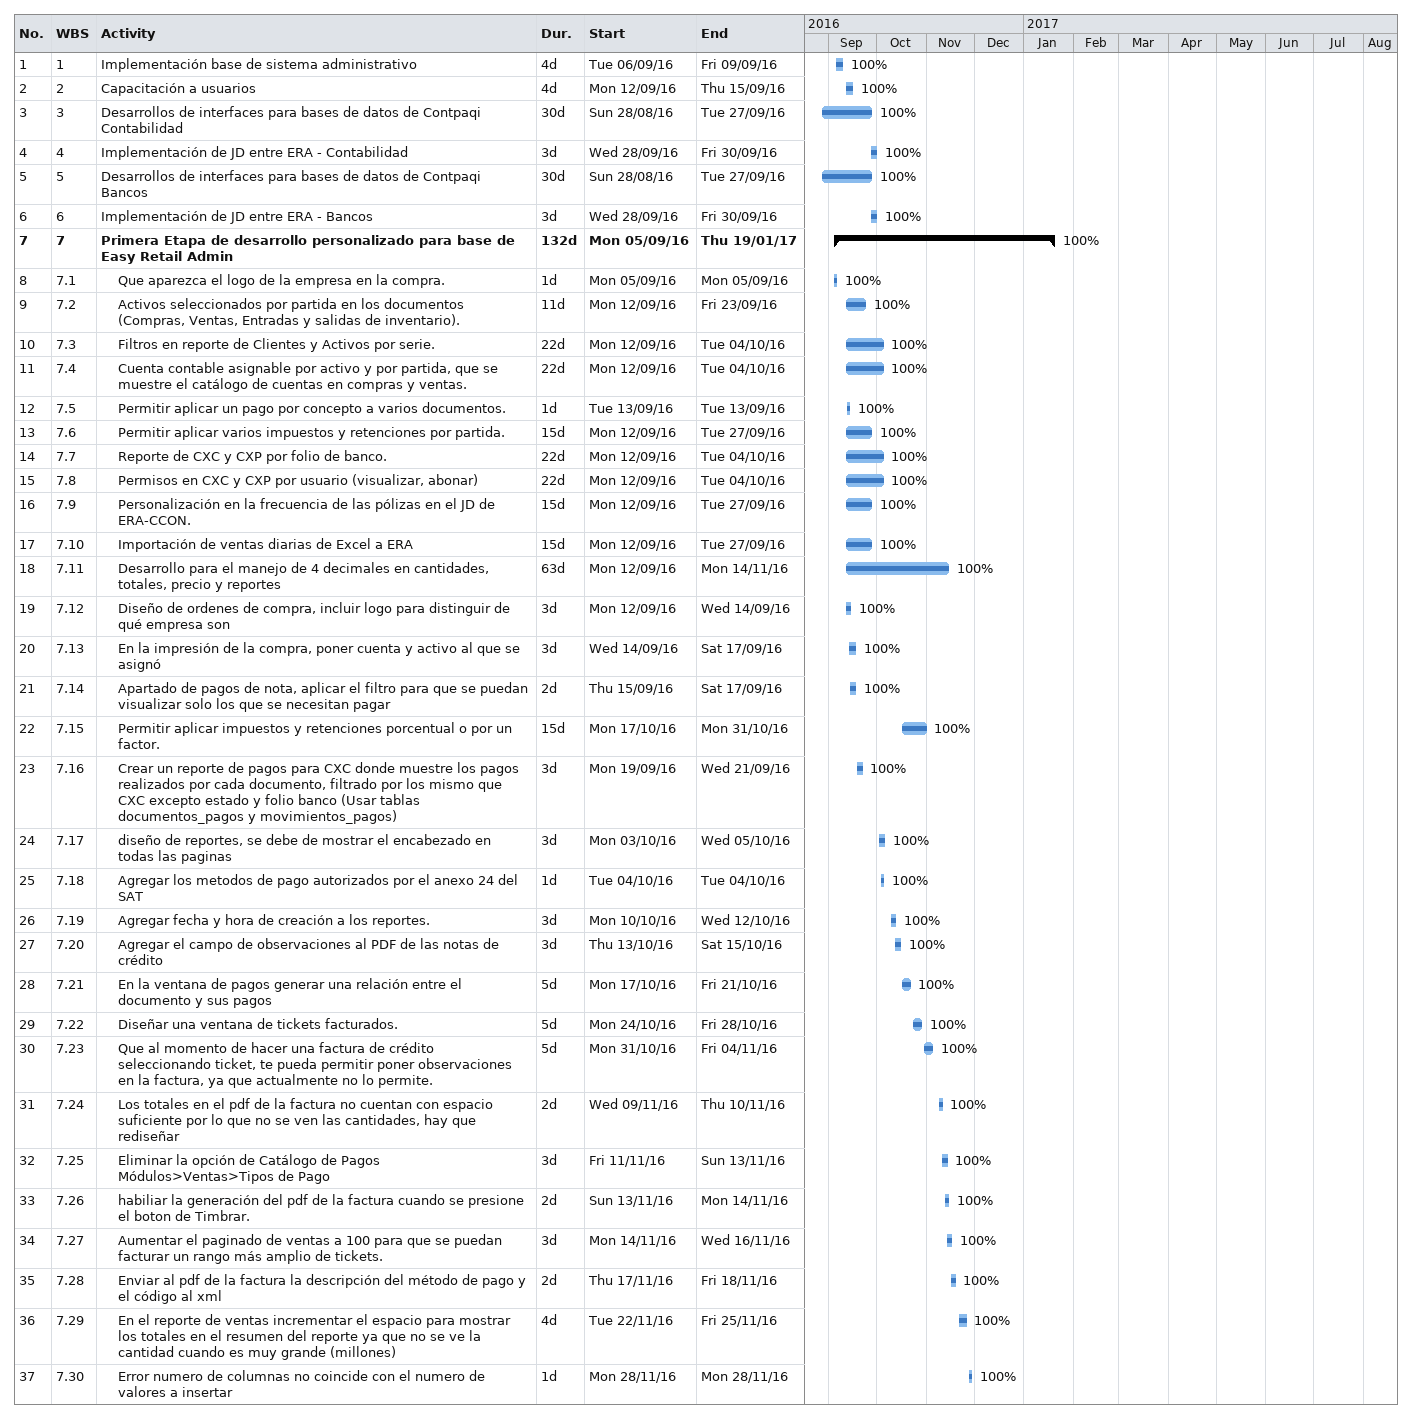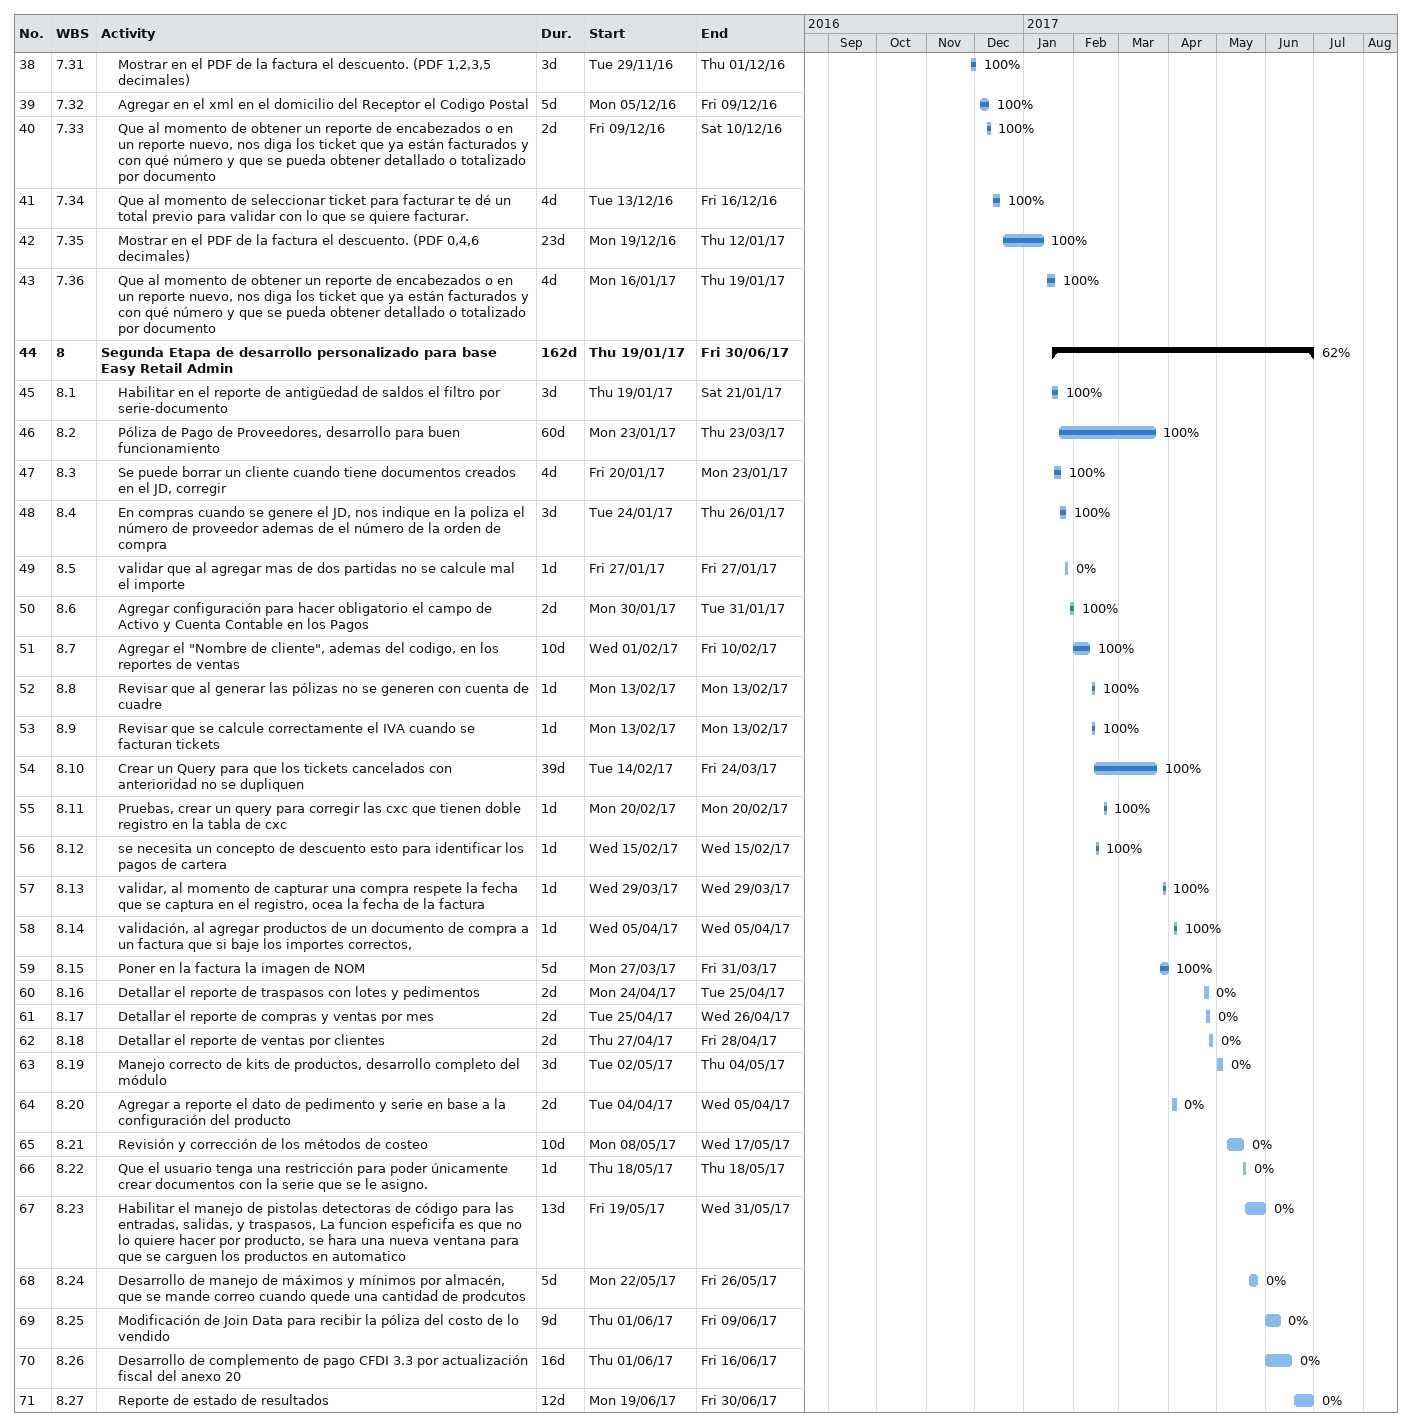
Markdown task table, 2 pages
| ID | WBS | Task | Duration | Start | Finish | % complete |
|---|---|---|---|---|---|---|
| 1 | 1 | Implementación base de sistema administrativo | 4d | 2016-09-06 | 2016-09-09 | 100 |
| 2 | 2 | Capacitación a usuarios | 4d | 2016-09-12 | 2016-09-15 | 100 |
| 3 | 3 | Desarrollos de interfaces para bases de datos de Contpaqi Contabilidad | 30d | 2016-08-28 | 2016-09-27 | 100 |
| 4 | 4 | Implementación de JD entre ERA - Contabilidad | 3d | 2016-09-28 | 2016-09-30 | 100 |
| 5 | 5 | Desarrollos de interfaces para bases de datos de Contpaqi Bancos | 30d | 2016-08-28 | 2016-09-27 | 100 |
| 6 | 6 | Implementación de JD entre ERA - Bancos | 3d | 2016-09-28 | 2016-09-30 | 100 |
| 7 | 7 | **Primera Etapa de desarrollo personalizado para base de Easy Retail Admin** | 132d | 2016-09-05 | 2017-01-19 | 100 |
| 8 | 7.1 | Que aparezca el logo de la empresa en la compra. | 1d | 2016-09-05 | 2016-09-05 | 100 |
| 9 | 7.2 | Activos seleccionados por partida en los documentos (Compras, Ventas, Entradas y salidas de inventario). | 11d | 2016-09-12 | 2016-09-23 | 100 |
| 10 | 7.3 | Filtros en reporte de Clientes y Activos por serie. | 22d | 2016-09-12 | 2016-10-04 | 100 |
| 11 | 7.4 | Cuenta contable asignable por activo y por partida, que se muestre el catálogo de cuentas en compras y ventas. | 22d | 2016-09-12 | 2016-10-04 | 100 |
| 12 | 7.5 | Permitir aplicar un pago por concepto a varios documentos. | 1d | 2016-09-13 | 2016-09-13 | 100 |
| 13 | 7.6 | Permitir aplicar varios impuestos y retenciones por partida. | 15d | 2016-09-12 | 2016-09-27 | 100 |
| 14 | 7.7 | Reporte de CXC y CXP por folio de banco. | 22d | 2016-09-12 | 2016-10-04 | 100 |
| 15 | 7.8 | Permisos en CXC y CXP por usuario (visualizar, abonar) | 22d | 2016-09-12 | 2016-10-04 | 100 |
| 16 | 7.9 | Personalización en la frecuencia de las pólizas en el JD de ERA-CCON. | 15d | 2016-09-12 | 2016-09-27 | 100 |
| 17 | 7.10 | Importación de ventas diarias de Excel a ERA | 15d | 2016-09-12 | 2016-09-27 | 100 |
| 18 | 7.11 | Desarrollo para el manejo de 4 decimales en cantidades, totales, precio y reportes | 63d | 2016-09-12 | 2016-11-14 | 100 |
| 19 | 7.12 | Diseño de ordenes de compra, incluir logo para distinguir de qué empresa son | 3d | 2016-09-12 | 2016-09-14 | 100 |
| 20 | 7.13 | En la impresión de la compra, poner cuenta y activo al que se asignó | 3d | 2016-09-14 | 2016-09-17 | 100 |
| 21 | 7.14 | Apartado de pagos de nota, aplicar el filtro para que se puedan visualizar solo los que se necesitan pagar | 2d | 2016-09-15 | 2016-09-17 | 100 |
| 22 | 7.15 | Permitir aplicar impuestos y retenciones porcentual o por un factor. | 15d | 2016-10-17 | 2016-10-31 | 100 |
| 23 | 7.16 | Crear un reporte de pagos para CXC donde muestre los pagos realizados por cada documento, filtrado por los mismo que CXC excepto estado y folio banco (Usar tablas documentos_pagos y movimientos_pagos) | 3d | 2016-09-19 | 2016-09-21 | 100 |
| 24 | 7.17 | diseño de reportes, se debe de mostrar el encabezado en todas las paginas | 3d | 2016-10-03 | 2016-10-05 | 100 |
| 25 | 7.18 | Agregar los metodos de pago autorizados por el anexo 24 del SAT | 1d | 2016-10-04 | 2016-10-04 | 100 |
| 26 | 7.19 | Agregar fecha y hora de creación a los reportes. | 3d | 2016-10-10 | 2016-10-12 | 100 |
| 27 | 7.20 | Agregar el campo de observaciones al PDF de las notas de crédito | 3d | 2016-10-13 | 2016-10-15 | 100 |
| 28 | 7.21 | En la ventana de pagos generar una relación entre el documento y sus pagos | 5d | 2016-10-17 | 2016-10-21 | 100 |
| 29 | 7.22 | Diseñar una ventana de tickets facturados. | 5d | 2016-10-24 | 2016-10-28 | 100 |
| 30 | 7.23 | Que al momento de hacer una factura de crédito seleccionando ticket, te pueda permitir poner observaciones en la factura, ya que actualmente no lo permite. | 5d | 2016-10-31 | 2016-11-04 | 100 |
| 31 | 7.24 | Los totales en el pdf de la factura no cuentan con espacio suficiente por lo que no se ven las cantidades, hay que rediseñar | 2d | 2016-11-09 | 2016-11-10 | 100 |
| 32 | 7.25 | Eliminar la opción de Catálogo de Pagos Módulos>Ventas>Tipos de Pago | 3d | 2016-11-11 | 2016-11-13 | 100 |
| 33 | 7.26 | habiliar la generación del pdf de la factura cuando se presione el boton de Timbrar. | 2d | 2016-11-13 | 2016-11-14 | 100 |
| 34 | 7.27 | Aumentar el paginado de ventas a 100 para que se puedan facturar un rango más amplio de tickets. | 3d | 2016-11-14 | 2016-11-16 | 100 |
| 35 | 7.28 | Enviar al pdf de la factura la descripción del método de pago y el código al xml | 2d | 2016-11-17 | 2016-11-18 | 100 |
| 36 | 7.29 | En el reporte de ventas incrementar el espacio para mostrar los totales en el resumen del reporte ya que no se ve la cantidad cuando es muy grande (millones) | 4d | 2016-11-22 | 2016-11-25 | 100 |
| 37 | 7.30 | Error numero de columnas no coincide con el numero de valores a insertar | 1d | 2016-11-28 | 2016-11-28 | 100 |
| 38 | 7.31 | Mostrar en el PDF de la factura el descuento. (PDF 1,2,3,5 decimales) | 3d | 2016-11-29 | 2016-12-01 | 100 |
| 39 | 7.32 | Agregar en el xml en el domicilio del Receptor el Codigo Postal | 5d | 2016-12-05 | 2016-12-09 | 100 |
| 40 | 7.33 | Que al momento de obtener un reporte de encabezados o en un reporte nuevo, nos diga los ticket que ya están facturados y con qué número y que se pueda obtener detallado o totalizado por documento | 2d | 2016-12-09 | 2016-12-10 | 100 |
| 41 | 7.34 | Que al momento de seleccionar ticket para facturar te dé un total previo para validar con lo que se quiere facturar. | 4d | 2016-12-13 | 2016-12-16 | 100 |
| 42 | 7.35 | Mostrar en el PDF de la factura el descuento. (PDF 0,4,6 decimales) | 23d | 2016-12-19 | 2017-01-12 | 100 |
| 43 | 7.36 | Que al momento de obtener un reporte de encabezados o en un reporte nuevo, nos diga los ticket que ya están facturados y con qué número y que se pueda obtener detallado o totalizado por documento | 4d | 2017-01-16 | 2017-01-19 | 100 |
| 44 | 8 | **Segunda Etapa de desarrollo personalizado para base Easy Retail Admin** | 162d | 2017-01-19 | 2017-06-30 | 62 |
| 45 | 8.1 | Habilitar en el reporte de antigüedad de saldos el filtro por serie-documento | 3d | 2017-01-19 | 2017-01-21 | 100 |
| 46 | 8.2 | Póliza de Pago de Proveedores, desarrollo para buen funcionamiento | 60d | 2017-01-23 | 2017-03-23 | 100 |
| 47 | 8.3 | Se puede borrar un cliente cuando tiene documentos creados en el JD, corregir | 4d | 2017-01-20 | 2017-01-23 | 100 |
| 48 | 8.4 | En compras cuando se genere el JD, nos indique en la poliza el número de proveedor ademas de el número de la orden de compra | 3d | 2017-01-24 | 2017-01-26 | 100 |
| 49 | 8.5 | validar que al agregar mas de dos partidas no se calcule mal el importe | 1d | 2017-01-27 | 2017-01-27 | 0 |
| 50 | 8.6 | Agregar configuración para hacer obligatorio el campo de Activo y Cuenta Contable en los Pagos | 2d | 2017-01-30 | 2017-01-31 | 100 |
| 51 | 8.7 | Agregar el "Nombre de cliente", ademas del codigo, en los reportes de ventas | 10d | 2017-02-01 | 2017-02-10 | 100 |
| 52 | 8.8 | Revisar que al generar las pólizas no se generen con cuenta de cuadre | 1d | 2017-02-13 | 2017-02-13 | 100 |
| 53 | 8.9 | Revisar que se calcule correctamente el IVA cuando se facturan tickets | 1d | 2017-02-13 | 2017-02-13 | 100 |
| 54 | 8.10 | Crear un Query para que los tickets cancelados con anterioridad no se dupliquen | 39d | 2017-02-14 | 2017-03-24 | 100 |
| 55 | 8.11 | Pruebas, crear un query para corregir las cxc que tienen doble registro en la tabla de cxc | 1d | 2017-02-20 | 2017-02-20 | 100 |
| 56 | 8.12 | se necesita un concepto de descuento esto para identificar los pagos de cartera | 1d | 2017-02-15 | 2017-02-15 | 100 |
| 57 | 8.13 | validar, al momento de capturar una compra respete la fecha que se captura en el registro, ocea la fecha de la factura | 1d | 2017-03-29 | 2017-03-29 | 100 |
| 58 | 8.14 | validación, al agregar productos de un documento de compra a un factura que si baje los importes correctos, | 1d | 2017-04-05 | 2017-04-05 | 100 |
| 59 | 8.15 | Poner en la factura la imagen de NOM | 5d | 2017-03-27 | 2017-03-31 | 100 |
| 60 | 8.16 | Detallar el reporte de traspasos con lotes y pedimentos | 2d | 2017-04-24 | 2017-04-25 | 0 |
| 61 | 8.17 | Detallar el reporte de compras y ventas por mes | 2d | 2017-04-25 | 2017-04-26 | 0 |
| 62 | 8.18 | Detallar el reporte de ventas por clientes | 2d | 2017-04-27 | 2017-04-28 | 0 |
| 63 | 8.19 | Manejo correcto de kits de productos, desarrollo completo del módulo | 3d | 2017-05-02 | 2017-05-04 | 0 |
| 64 | 8.20 | Agregar a reporte el dato de pedimento y serie en base a la configuración del producto | 2d | 2017-04-04 | 2017-04-05 | 0 |
| 65 | 8.21 | Revisión y corrección de los métodos de costeo | 10d | 2017-05-08 | 2017-05-17 | 0 |
| 66 | 8.22 | Que el usuario tenga una restricción para poder únicamente crear documentos con la serie que se le asigno. | 1d | 2017-05-18 | 2017-05-18 | 0 |
| 67 | 8.23 | Habilitar el manejo de pistolas detectoras de código para las entradas, salidas, y traspasos, La funcion espeficifa es que no lo quiere hacer por producto, se hara una nueva ventana para que se carguen los productos en automatico | 13d | 2017-05-19 | 2017-05-31 | 0 |
| 68 | 8.24 | Desarrollo de manejo de máximos y mínimos por almacén, que se mande correo cuando quede una cantidad de prodcutos | 5d | 2017-05-22 | 2017-05-26 | 0 |
| 69 | 8.25 | Modificación de Join Data para recibir la póliza del costo de lo vendido | 9d | 2017-06-01 | 2017-06-09 | 0 |
| 70 | 8.26 | Desarrollo de complemento de pago CFDI 3.3 por actualización fiscal del anexo 20 | 16d | 2017-06-01 | 2017-06-16 | 0 |
| 71 | 8.27 | Reporte de estado de resultados | 12d | 2017-06-19 | 2017-06-30 | 0 |
